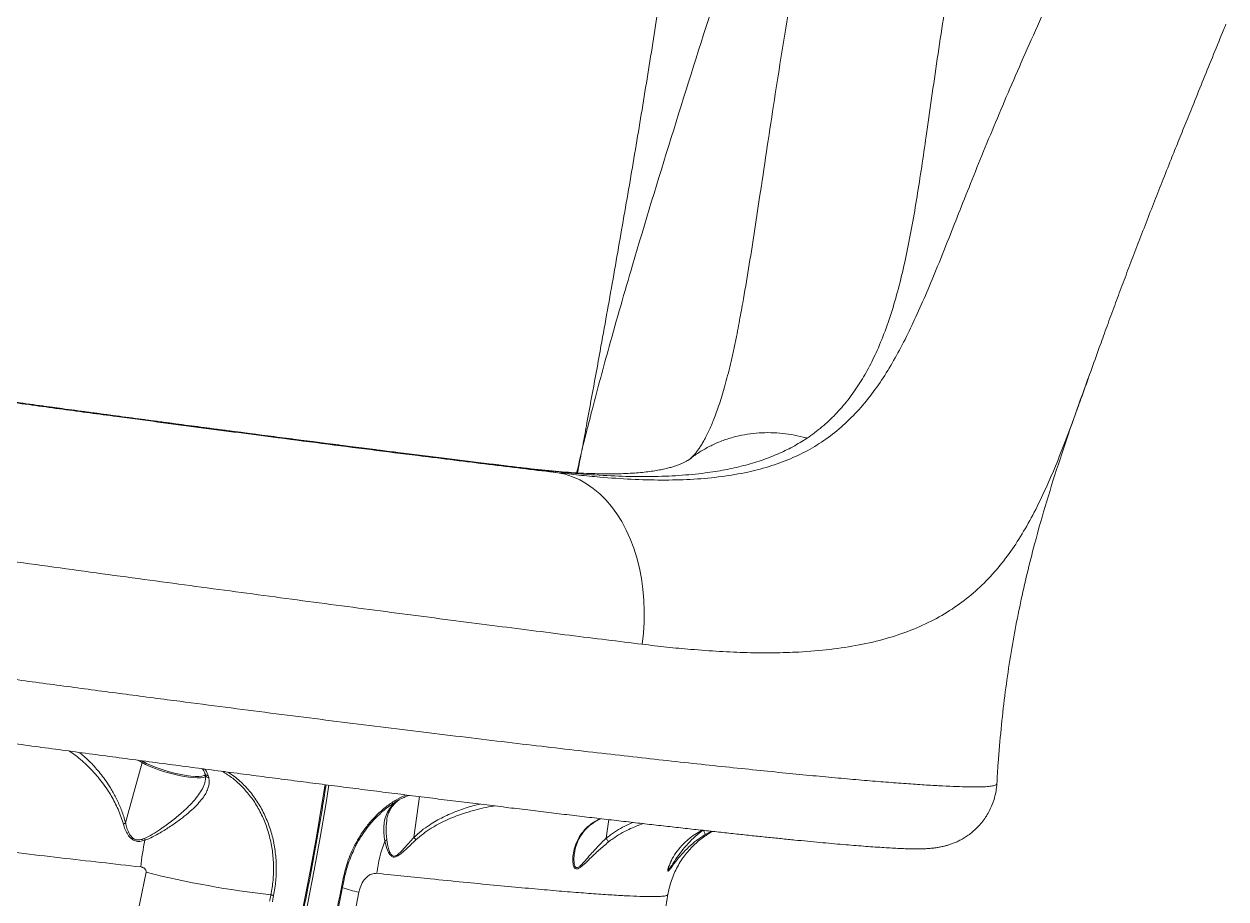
# Model space of a CAD drawing. Header units: millimetres. Extents: x -11024 to 8278, y -7837 to 5770.
# Drawn here: x 4378 to 4915, y 2555 to 2946 of the extents above; entities that cross this region are included whole.
import ezdxf

# ---------------------------------------------------------------- set-up
doc = ezdxf.new("R2010")
doc.units = ezdxf.units.MM
doc.layers.add('DIKOM_ОБЪЕКТ', color=7, linetype='Continuous')

msp = doc.modelspace()

# ---------------------------------------------------------------- linework, layer by layer
at = {"layer": 'DIKOM_ОБЪЕКТ', "color": 7, "linetype": 'Continuous', "lineweight": 15}
for p, q in [((4697.267, 2811.3), (4697.488, 2812.485)), ((4600.988, 2747.729), (4602.308, 2747.542)), ((4602.308, 2747.542), (4616.507, 2745.567)), ((4430.806, 2616.164), (4423.445, 2589.181)), ((4430.806, 2616.164), (4429.08, 2617.19)), ((4430.692, 2616.976), (4431.331, 2616.596)), ((4460.412, 2610.252), (4460.628, 2609.466)), ((4812.536, 2606.663), (4812.533, 2606.674)), ((4552.214, 2582.743), (4554.749, 2600.951)), ((4540.206, 2590.369), (4540.18, 2590.16)), ((4638.124, 2582.358), (4639.283, 2590.682)), ((4685.188, 2585.47), (4682.327, 2583.998)), ((4526.222, 2578.979), (4526.217, 2578.97))]:
    msp.add_line(p, q, dxfattribs=at)
at = {"layer": 'DIKOM_ОБЪЕКТ', "color": 7, "linetype": 'Continuous', "lineweight": 15, "flags": 128}
for points in [[(4654.262, 2668.972), (4654.808, 2673.92), (4655.111, 2678.879), (4655.171, 2683.826), (4654.986, 2688.734), (4654.557, 2693.578), (4653.888, 2698.336), (4652.98, 2702.981), (4651.84, 2707.491), (4650.471, 2711.844), (4648.883, 2716.016), (4647.082, 2719.987), (4645.077, 2723.737), (4642.879, 2727.247), (4640.499, 2730.499), (4637.948, 2733.477), (4635.241, 2736.165), (4632.39, 2738.55), (4629.41, 2740.621), (4626.315, 2742.365), (4623.123, 2743.776), (4619.848, 2744.845), (4616.507, 2745.567)], [(4459.183, 2609.88), (4459.013, 2609.799), (4458.11, 2609.532), (4456.898, 2609.381), (4455.404, 2609.35), (4453.66, 2609.439), (4451.704, 2609.646), (4449.578, 2609.966), (4447.329, 2610.393), (4445.005, 2610.918), (4442.656, 2611.528), (4440.334, 2612.211), (4438.09, 2612.953), (4435.97, 2613.736), (4434.023, 2614.544), (4432.289, 2615.359), (4430.806, 2616.164)], [(4431.331, 2616.596), (4432.856, 2615.772), (4434.65, 2614.938), (4436.67, 2614.113), (4438.868, 2613.319), (4441.19, 2612.573), (4443.58, 2611.895), (4445.98, 2611.301), (4448.333, 2610.804), (4450.581, 2610.418), (4452.671, 2610.15), (4454.551, 2610.009), (4456.177, 2609.996), (4457.509, 2610.113), (4458.514, 2610.357), (4459.042, 2610.62)], [(4436.595, 2337.14), (4441.823, 2349.493), (4446.923, 2362.045), (4451.893, 2374.788), (4456.727, 2387.715), (4461.424, 2400.817), (4465.98, 2414.085), (4470.393, 2427.51), (4474.659, 2441.084), (4478.775, 2454.797), (4482.74, 2468.641), (4486.55, 2482.607), (4490.203, 2496.686), (4493.697, 2510.867), (4497.028, 2525.143), (4500.196, 2539.504), (4503.197, 2553.939), (4506.03, 2568.44), (4508.694, 2582.998), (4511.186, 2597.602), (4512.583, 2606.291)], [(4514.267, 2606.075), (4512.856, 2597.303), (4510.356, 2582.654), (4507.685, 2568.053), (4504.843, 2553.508), (4501.832, 2539.028), (4498.655, 2524.625), (4495.314, 2510.306), (4491.81, 2496.081), (4488.146, 2481.961), (4484.324, 2467.952), (4480.348, 2454.066), (4476.219, 2440.312), (4471.94, 2426.697), (4467.514, 2413.231), (4462.944, 2399.924), (4458.233, 2386.782), (4453.384, 2373.816), (4448.4, 2361.034), (4443.284, 2348.444), (4438.04, 2336.055)], [(4525.902, 2579.374), (4526.024, 2579.278), (4526.12, 2579.189), (4526.187, 2579.109), (4526.222, 2579.04), (4526.225, 2578.986), (4526.222, 2578.979)], [(4393.362, 2423.048), (4397.645, 2435.539), (4401.793, 2448.177), (4405.805, 2460.954), (4409.676, 2473.861), (4413.406, 2486.891), (4416.992, 2500.033), (4420.431, 2513.281), (4423.721, 2526.626), (4426.859, 2540.058), (4429.845, 2553.57), (4432.676, 2567.152)], [(4516.752, 2544.801), (4517.232, 2547.139), (4517.707, 2549.478), (4518.178, 2551.819), (4518.644, 2554.162), (4519.107, 2556.507), (4519.565, 2558.853), (4520.019, 2561.201), (4520.468, 2563.55)], [(4527.678, 2558.227), (4524.775, 2543.414), (4521.715, 2528.664), (4518.499, 2513.983), (4515.129, 2499.38), (4511.608, 2484.862), (4507.936, 2470.438), (4504.117, 2456.116), (4500.152, 2441.904), (4496.043, 2427.809), (4491.793, 2413.839), (4487.404, 2400.002), (4482.878, 2386.304), (4478.218, 2372.755), (4473.426, 2359.362)], [(4487.806, 2554.234), (4487.879, 2554.588), (4487.951, 2554.943), (4488.023, 2555.298), (4488.096, 2555.652), (4488.168, 2556.007), (4488.24, 2556.362), (4488.312, 2556.717), (4488.383, 2557.072)], [(4489.598, 2556.845), (4489.526, 2556.49), (4489.454, 2556.135), (4489.382, 2555.78), (4489.31, 2555.425), (4489.237, 2555.07), (4489.165, 2554.715), (4489.093, 2554.36), (4489.02, 2554.005)]]:
    msp.add_lwpolyline(points, dxfattribs=at)
at = {"layer": 'DIKOM_ОБЪЕКТ', "color": 7, "linetype": 'Continuous', "lineweight": 15}
for centre, radius, start, end in [((4431.342, 2616.048), 0.548, 91.16133, 167.79636), ((4460.383, 2611.876), 1.625, 199.27109, 271.02105), ((4556.388, 2555.66), 126.936, 168.27423, 173.71736), ((4425.289, 2579.695), 7.036, 14.50622, 21.1441), ((4593.758, 2560.012), 58.422, 158.85418, 173.40691), ((4538.256, 2583.137), 2.287, 296.33571, 325.2739), ((4538.455, 2992.781), 438.577, 256.04329, 263.44431), ((4520.374, 2562.583), 0.971, 58.34092, 84.41464), ((4564.95, 2707.558), 153.913, 253.07163, 255.98589)]:
    msp.add_arc(centre, radius, start, end, dxfattribs=at)
for points, knots in [([(4627.31, 2755.593), (4627.324, 2755.669), (4627.436, 2756.27), (4628.104, 2759.907), (4629.855, 2769.409), (4632.584, 2784.289), (4636.7, 2806.852), (4641.592, 2834.125), (4647.162, 2866.028), (4652.543, 2897.77), (4657.725, 2929.385), (4663.815, 2967.98), (4670.65, 3013.586), (4678.278, 3066.247), (4685.957, 3119.803), (4693.983, 3174.321), (4702.552, 3229.762), (4711.64, 3285.282), (4721.395, 3340.837), (4731.841, 3396.394), (4739.573, 3433.389), (4743.439, 3451.884)], [0, 0, 0, 0, 0.0003181, 0.0025259, 0.0152769, 0.0402844, 0.0652925, 0.1108433, 0.1564071, 0.2019879, 0.2475751, 0.2931458, 0.3693294, 0.4455144, 0.5216985, 0.6014071, 0.6811347, 0.7608662, 0.8405905, 0.920302, 1, 1, 1, 1]), ([(4782.42, 3264.658), (4777.652, 3248.747), (4768.116, 3216.924), (4753.668, 3169.06), (4738.198, 3118.31), (4721.369, 3064.742), (4703.228, 3008.35), (4685.03, 2951.86), (4667.104, 2895.197), (4651.846, 2845.228), (4640.192, 2804.855), (4633.734, 2780.877), (4630.063, 2766.607), (4628.527, 2760.507), (4627.628, 2756.881), (4627.332, 2755.68), (4627.31, 2755.593)], [0, 0, 0, 0, 0.0945731, 0.1891497, 0.2837214, 0.3949547, 0.5062067, 0.6174695, 0.7287265, 0.8399647, 0.9105451, 0.9642743, 0.9790776, 0.993072, 0.9995, 1, 1, 1, 1]), ([(4798.577, 3003.558), (4797.364, 2997.282), (4794.938, 2984.725), (4791.713, 2966.294), (4788.739, 2948.086), (4786.028, 2930.189), (4783.496, 2912.666), (4781.213, 2896.643), (4779.089, 2882.065), (4777.043, 2868.854), (4774.877, 2856.14), (4772.498, 2843.827), (4769.82, 2831.975), (4766.756, 2820.637), (4763.27, 2809.982), (4759.464, 2800.482), (4755.348, 2792.069), (4750.973, 2784.648), (4746.087, 2777.781), (4740.63, 2771.525), (4734.628, 2765.835), (4730.162, 2762.606), (4727.93, 2760.993)], [0, 0, 0, 0, 0.056585, 0.1132059, 0.1697922, 0.2276538, 0.2855514, 0.3434135, 0.3916741, 0.4399778, 0.4882776, 0.5365323, 0.5863985, 0.6363285, 0.6862481, 0.7361009, 0.7795482, 0.8230224, 0.8664671, 0.9109675, 0.9555002, 1, 1, 1, 1]), ([(4697.488, 2812.485), (4698.049, 2815.434), (4699.541, 2823.285), (4701.767, 2836.615), (4704.261, 2852.349), (4706.881, 2869.703), (4709.725, 2888.708), (4712.868, 2909.432), (4716.167, 2930.606), (4719.676, 2952.176), (4723.405, 2974.055), (4726.15, 2988.88), (4727.522, 2996.287)], [0, 0, 0, 0, 0.0550491, 0.1465194, 0.2380019, 0.3294227, 0.4410394, 0.5528297, 0.6647095, 0.7765899, 0.8883818, 1, 1, 1, 1]), ([(4616.507, 2745.567), (4619.685, 2745.195), (4626.045, 2744.45), (4637.062, 2743.41), (4649.453, 2742.561), (4662.937, 2742.19), (4675.924, 2742.473), (4688.33, 2743.514), (4700.103, 2745.4), (4710.837, 2748.117), (4720.553, 2751.659), (4729.331, 2755.967), (4737.501, 2761.195), (4745.051, 2767.401), (4752.029, 2774.589), (4758.295, 2782.502), (4763.963, 2791.063), (4769.171, 2800.166), (4774.124, 2809.955), (4778.962, 2820.495), (4783.777, 2831.778), (4788.657, 2843.775), (4793.633, 2856.326), (4798.865, 2869.593), (4804.468, 2883.557), (4810.485, 2898.197), (4816.828, 2913.246), (4823.609, 2928.824), (4830.763, 2944.939), (4838.199, 2961.61), (4845.831, 2978.579), (4851.077, 2990.121), (4853.699, 2995.889)], [0, 0, 0, 0, 0.0220503, 0.0441232, 0.0786416, 0.1131837, 0.1476975, 0.1832717, 0.2188788, 0.2544486, 0.2876093, 0.3208005, 0.3539618, 0.3881967, 0.4224626, 0.4567032, 0.4888065, 0.5209444, 0.5530875, 0.5851984, 0.618276, 0.6513838, 0.6844912, 0.7175685, 0.7522554, 0.7869792, 0.8217029, 0.8563895, 0.8922729, 0.9281939, 0.9641152, 1, 1, 1, 1]), ([(4850.584, 2779.494), (4850.625, 2779.608), (4851.953, 2783.289), (4854.542, 2790.587), (4858.139, 2800.646), (4861.546, 2810.082), (4864.809, 2818.969), (4868.2, 2828.075), (4871.641, 2837.197), (4875.19, 2846.491), (4878.85, 2855.959), (4882.618, 2865.605), (4886.498, 2875.431), (4890.198, 2884.711), (4893.724, 2893.478), (4897.098, 2901.818), (4900.862, 2911.119), (4904.998, 2921.315), (4909.489, 2932.356), (4912.828, 2940.549), (4914.687, 2945.085), (4915.006, 2945.865)], [0, 0, 0, 0, 0.0023687, 0.07670404, 0.1479586, 0.20379658, 0.26345346, 0.3201905, 0.37699182, 0.43390918, 0.49099722, 0.54830914, 0.60590249, 0.66383177, 0.70939692, 0.75664072, 0.80536149, 0.86580585, 0.92649312, 0.98735498, 1, 1, 1, 1]), ([(4009.163, 2830.058), (4014.667, 2829.184), (4025.677, 2827.436), (4043.103, 2824.71), (4061.813, 2821.814), (4081.923, 2818.734), (4103.429, 2815.477), (4123.89, 2812.409), (4143.097, 2809.554), (4160.893, 2806.928), (4178.964, 2804.281), (4199.085, 2801.354), (4221.312, 2798.146), (4245.654, 2794.663), (4268.332, 2791.446), (4289.239, 2788.504), (4308.318, 2785.836), (4327.404, 2783.186), (4348.326, 2780.299), (4371.036, 2777.191), (4395.427, 2773.882), (4417.728, 2770.885), (4437.941, 2768.192), (4456.116, 2765.788), (4474.029, 2763.438), (4493.377, 2760.92), (4514.01, 2758.262), (4535.725, 2755.496), (4555.155, 2753.054), (4572.418, 2750.91), (4587.651, 2749.04), (4602.422, 2747.247), (4611.813, 2746.127), (4616.507, 2745.567)], [0, 0, 0, 0, 0.0332373, 0.0664955, 0.0997333, 0.1366839, 0.1736633, 0.2106139, 0.2391279, 0.2676675, 0.2962073, 0.324721, 0.3617085, 0.3987245, 0.4357117, 0.4642557, 0.4928259, 0.5213962, 0.5499403, 0.5868975, 0.623883, 0.6608405, 0.6893584, 0.7179028, 0.7464469, 0.7749649, 0.8119226, 0.8489093, 0.8858673, 0.9143873, 0.9429337, 0.9714798, 1, 1, 1, 1]), ([(4602.308, 2747.542), (4596.075, 2748.295), (4583.606, 2749.8), (4563.832, 2752.237), (4544.909, 2754.601), (4526.994, 2756.865), (4510.292, 2758.997), (4493.228, 2761.195), (4474.123, 2763.676), (4452.886, 2766.462), (4429.47, 2769.564), (4407.502, 2772.504), (4387.128, 2775.252), (4368.439, 2777.792), (4349.647, 2780.363), (4328.929, 2783.217), (4306.298, 2786.359), (4281.819, 2789.787), (4259.286, 2792.97), (4238.737, 2795.895), (4220.16, 2798.557), (4201.749, 2801.213), (4181.752, 2804.118), (4160.283, 2807.262), (4137.512, 2810.628), (4116.965, 2813.694), (4098.569, 2816.464), (4082.208, 2818.947), (4066.263, 2821.388), (4051.049, 2823.737), (4036.522, 2826), (4027.396, 2827.438), (4022.833, 2828.156)], [0, 0, 0, 0, 0.0387229, 0.0774756, 0.1161987, 0.1460807, 0.1759901, 0.2058992, 0.2357812, 0.2745049, 0.3132584, 0.351982, 0.3818636, 0.4117728, 0.441682, 0.4715642, 0.5103034, 0.5490723, 0.5878118, 0.6177065, 0.6476286, 0.6775509, 0.7074455, 0.7461808, 0.7849461, 0.8236815, 0.8535734, 0.8834929, 0.913412, 0.9433038, 0.9716521, 1, 1, 1, 1]), ([(4600.987, 2747.73), (4598.501, 2748.029), (4593.078, 2748.682), (4584.468, 2749.728), (4575.213, 2750.861), (4565.757, 2752.027), (4556.129, 2753.223), (4546.345, 2754.446), (4536.42, 2755.695), (4526.357, 2756.969), (4516.138, 2758.271), (4505.747, 2759.603), (4495.175, 2760.965), (4484.435, 2762.356), (4473.554, 2763.773), (4462.557, 2765.212), (4451.472, 2766.67), (4440.329, 2768.143), (4429.146, 2769.629), (4417.898, 2771.13), (4406.556, 2772.65), (4395.102, 2774.193), (4383.561, 2775.754), (4371.958, 2777.33), (4360.308, 2778.92), (4348.622, 2780.522), (4336.914, 2782.133), (4325.197, 2783.753), (4313.489, 2785.378), (4301.772, 2787.01), (4290.063, 2788.649), (4278.368, 2790.293), (4266.724, 2791.935), (4255.126, 2793.579), (4243.571, 2795.223), (4232.057, 2796.869), (4220.58, 2798.515), (4209.138, 2800.164), (4197.738, 2801.813), (4186.434, 2803.456), (4175.245, 2805.089), (4164.18, 2806.711), (4153.215, 2808.326), (4142.36, 2809.932), (4131.623, 2811.527), (4121.015, 2813.111), (4110.547, 2814.681), (4100.227, 2816.237), (4090.076, 2817.774), (4080.112, 2819.291), (4070.315, 2820.791), (4060.662, 2822.277), (4051.143, 2823.75), (4041.791, 2825.206), (4032.758, 2826.62), (4026.953, 2827.535), (4024.124, 2827.981)], [0, 0, 0, 0, 0.0157122, 0.0342758, 0.0528765, 0.071492, 0.0900935, 0.1086566, 0.1271588, 0.1456071, 0.1640451, 0.1825526, 0.2011555, 0.2198244, 0.2385279, 0.2572334, 0.2759012, 0.2945011, 0.3130029, 0.3314049, 0.3499095, 0.3685089, 0.3871315, 0.40577, 0.4244174, 0.4430658, 0.4617071, 0.4803343, 0.4989415, 0.5174919, 0.536156, 0.5547578, 0.5733161, 0.5918514, 0.6103838, 0.6289297, 0.6475054, 0.6661317, 0.6848275, 0.7035485, 0.7221083, 0.7406809, 0.7592625, 0.7778511, 0.7964421, 0.8150317, 0.8336159, 0.8521909, 0.8707539, 0.889233, 0.9076697, 0.9262254, 0.9448633, 0.9635475, 0.9822394, 1, 1, 1, 1]), ([(4697.303, 2811.294), (4696.989, 2809.657), (4696.287, 2805.995), (4695.165, 2800.642), (4693.952, 2795.227), (4692.728, 2790.188), (4691.497, 2785.506), (4690.259, 2781.173), (4689.017, 2777.178), (4687.773, 2773.509), (4686.575, 2770.272), (4685.414, 2767.384), (4684.285, 2764.803), (4683.144, 2762.414), (4682.019, 2760.267), (4680.937, 2758.389), (4679.902, 2756.761), (4678.909, 2755.351), (4678.122, 2754.345), (4677.421, 2753.527), (4677.048, 2753.125), (4676.428, 2752.492), (4675.859, 2751.977), (4675.533, 2751.681)], [0, 0, 0, 0, 0.0445327, 0.0996361, 0.1535818, 0.2064622, 0.2583876, 0.3094823, 0.3598885, 0.4097697, 0.4593155, 0.5034645, 0.5492634, 0.5976718, 0.6461955, 0.6951825, 0.7450964, 0.7965587, 0.8504646, 0.8835274, 0.9192801, 0.9536742, 1, 1, 1, 1]), ([(4812.674, 2606.666), (4812.852, 2609.761), (4813.323, 2617.942), (4814.481, 2631.037), (4816.125, 2645.767), (4818.13, 2660.009), (4820.476, 2673.853), (4823.155, 2687.375), (4826.154, 2700.632), (4830.006, 2715.856), (4834.873, 2732.911), (4840.786, 2751.577), (4846.932, 2769.551), (4851.231, 2781.649), (4853.493, 2787.715), (4853.633, 2788.09)], [0, 0, 0, 0, 0.049244, 0.1301261, 0.207946, 0.2834686, 0.3573522, 0.4301355, 0.5022508, 0.5740166, 0.6817804, 0.7885696, 0.8928707, 0.993371, 1, 1, 1, 1]), ([(4850.56, 2779.503), (4849.581, 2776.766), (4846.981, 2769.503), (4842.919, 2758.655), (4838.17, 2746.733), (4833.267, 2735.615), (4828.088, 2725.27), (4822.59, 2715.815), (4816.54, 2707.036), (4809.79, 2698.975), (4802.235, 2691.682), (4793.876, 2685.262), (4784.623, 2679.733), (4774.426, 2675.092), (4763.314, 2671.354), (4751.252, 2668.511), (4738.254, 2666.527), (4725.417, 2665.46), (4712.978, 2665.08), (4701.148, 2665.184), (4688.825, 2665.708), (4676.834, 2666.58), (4665.314, 2667.672), (4657.948, 2668.539), (4654.262, 2668.972)], [0, 0, 0, 0, 0.0278018, 0.073798, 0.1197367, 0.1673569, 0.2150266, 0.2627014, 0.3103274, 0.3610192, 0.411739, 0.4624273, 0.5142842, 0.5661764, 0.6180313, 0.6701461, 0.7222994, 0.7744145, 0.8145557, 0.8547314, 0.8949072, 0.9350511, 0.9675086, 1, 1, 1, 1]), ([(4654.262, 2668.972), (4648.995, 2669.619), (4638.457, 2670.914), (4621.905, 2672.98), (4604.847, 2675.132), (4587.09, 2677.396), (4568.654, 2679.769), (4549.55, 2682.251), (4529.995, 2684.811), (4510.22, 2687.42), (4490.264, 2690.071), (4470.172, 2692.755), (4449.79, 2695.494), (4428.961, 2698.308), (4407.704, 2701.195), (4386.047, 2704.151), (4364.237, 2707.142), (4342.518, 2710.133), (4320.928, 2713.12), (4299.499, 2716.097), (4278.074, 2719.087), (4256.489, 2722.112), (4234.778, 2725.167), (4212.978, 2728.249), (4191.34, 2731.321), (4170.12, 2734.349), (4149.345, 2737.328), (4129.035, 2740.256), (4109.022, 2743.156), (4089.158, 2746.051), (4069.485, 2748.937), (4050.045, 2751.807), (4031.066, 2754.63), (4011.564, 2757.554), (3991.697, 2760.561), (3971.549, 2763.641), (3958.819, 2765.617), (3952.456, 2766.605)], [0, 0, 0, 0, 0.02771591, 0.05545571, 0.08319545, 0.11091124, 0.13943212, 0.16797931, 0.19652641, 0.22504748, 0.25275913, 0.28049492, 0.30823073, 0.33594234, 0.36445732, 0.39299808, 0.42153913, 0.45005366, 0.47779086, 0.50555225, 0.53331354, 0.56105099, 0.58959546, 0.61816623, 0.646737, 0.67528155, 0.70299008, 0.73072257, 0.75845466, 0.78616337, 0.81467506, 0.84321323, 0.87175126, 0.90026301, 0.93350185, 0.96676118, 1, 1, 1, 1]), ([(4727.93, 2760.993), (4725.829, 2759.682), (4721.628, 2757.059), (4714.752, 2753.785), (4707.413, 2750.96), (4699.561, 2748.632), (4691.22, 2746.777), (4681.658, 2745.263), (4670.747, 2744.221), (4658.379, 2743.759), (4645.326, 2743.898), (4631.594, 2744.607), (4617.256, 2745.801), (4607.29, 2746.962), (4602.308, 2747.542)], [0, 0, 0, 0, 0.0715977, 0.1432379, 0.2148377, 0.2879478, 0.3610999, 0.4342138, 0.5272973, 0.6204566, 0.7135526, 0.80901, 0.9045308, 1, 1, 1, 1]), ([(4727.93, 2760.993), (4727.741, 2761.045), (4725.84, 2761.571), (4722.202, 2762.4), (4716.965, 2763.171), (4711.692, 2763.505), (4706.405, 2763.39), (4701.187, 2762.816), (4696.023, 2761.776), (4690.976, 2760.257), (4686.122, 2758.288), (4681.573, 2755.868), (4678.329, 2753.863), (4676.697, 2752.537), (4676.38, 2752.28)], [0, 0, 0, 0, 0.0103015, 0.1038185, 0.1973271, 0.2933643, 0.3893969, 0.4863299, 0.5832709, 0.6830281, 0.7827794, 0.8797188, 0.9766551, 1, 1, 1, 1]), ([(4624.998, 2745.521), (4625.025, 2745.643), (4625.75, 2748.904), (4626.532, 2752.258), (4627.286, 2755.489), (4627.31, 2755.593)], [0, 0, 0, 0, 0.0364433, 0.9691227, 1, 1, 1, 1]), ([(4627.31, 2755.593), (4627.293, 2755.506), (4626.633, 2752.15), (4625.982, 2748.782), (4625.349, 2745.5)], [0, 0, 0, 0, 0.0257366, 1, 1, 1, 1]), ([(3779.118, 2750.589), (3779.09, 2750.489), (3778.789, 2749.384), (3778.518, 2747.214), (3778.327, 2744.147), (3778.474, 2741.134), (3778.9, 2738.218), (3779.587, 2735.426), (3780.505, 2732.788), (3781.619, 2730.331), (3782.888, 2728.077), (3784.265, 2726.044), (3785.704, 2724.24), (3787.163, 2722.66), (3788.609, 2721.291), (3790.02, 2720.109), (3791.385, 2719.089), (3792.705, 2718.203), (3793.989, 2717.426), (3795.25, 2716.734), (3796.511, 2716.107), (3797.799, 2715.522), (3799.163, 2714.959), (3800.687, 2714.388), (3802.542, 2713.756), (3804.984, 2713.007), (3807.871, 2712.213), (3811.092, 2711.398), (3814.41, 2710.608), (3817.97, 2709.801), (3821.824, 2708.964), (3825.876, 2708.114), (3830.154, 2707.243), (3834.689, 2706.343), (3839.484, 2705.413), (3844.542, 2704.452), (3849.869, 2703.458), (3855.471, 2702.43), (3861.331, 2701.37), (3867.456, 2700.278), (3873.839, 2699.154), (3880.497, 2697.995), (3887.422, 2696.803), (3894.592, 2695.582), (3901.985, 2694.334), (3909.595, 2693.062), (3917.444, 2691.76), (3925.541, 2690.428), (3933.889, 2689.066), (3942.461, 2687.677), (3951.258, 2686.262), (3960.282, 2684.82), (3969.522, 2683.353), (3978.956, 2681.865), (3988.582, 2680.355), (3998.403, 2678.823), (4008.429, 2677.268), (4018.634, 2675.694), (4028.989, 2674.104), (4039.478, 2672.503), (4050.13, 2670.885), (4060.947, 2669.249), (4071.933, 2667.596), (4083.051, 2665.93), (4094.305, 2664.252), (4105.698, 2662.561), (4117.223, 2660.857), (4128.847, 2659.146), (4140.56, 2657.43), (4152.353, 2655.708), (4164.249, 2653.979), (4176.227, 2652.245), (4188.27, 2650.509), (4200.362, 2648.773), (4212.479, 2647.039), (4224.632, 2645.308), (4236.833, 2643.577), (4249.105, 2641.843), (4261.44, 2640.107), (4273.823, 2638.37), (4286.235, 2636.637), (4298.661, 2634.908), (4311.083, 2633.187), (4323.482, 2631.475), (4335.843, 2629.776), (4348.147, 2628.091), (4360.379, 2626.424), (4372.527, 2624.774), (4384.601, 2623.142), (4396.633, 2621.522), (4408.644, 2619.912), (4420.629, 2618.312), (4432.549, 2616.728), (4444.37, 2615.164), (4456.058, 2613.626), (4467.599, 2612.113), (4479.028, 2610.623), (4490.351, 2609.154), (4501.566, 2607.706), (4512.643, 2606.283), (4523.585, 2604.886), (4534.395, 2603.513), (4545.057, 2602.166), (4555.547, 2600.85), (4565.871, 2599.562), (4576.038, 2598.302), (4586.052, 2597.069), (4595.874, 2595.869), (4605.472, 2594.704), (4614.827, 2593.578), (4623.977, 2592.486), (4632.931, 2591.426), (4641.69, 2590.398), (4650.221, 2589.408), (4658.527, 2588.453), (4666.609, 2587.534), (4674.472, 2586.651), (4682.077, 2585.808), (4689.43, 2585.004), (4696.532, 2584.239), (4703.401, 2583.512), (4710.017, 2582.824), (4716.359, 2582.177), (4722.401, 2581.575), (4728.179, 2581.015), (4733.701, 2580.493), (4738.975, 2580.012), (4743.973, 2579.573), (4748.703, 2579.177), (4753.17, 2578.822), (4757.38, 2578.51), (4761.332, 2578.242), (4765.035, 2578.017), (4768.519, 2577.837), (4771.834, 2577.703), (4775.065, 2577.621), (4778.032, 2577.611), (4780.606, 2577.681), (4782.673, 2577.81), (4784.375, 2577.977), (4785.884, 2578.179), (4787.361, 2578.434), (4788.84, 2578.752), (4790.35, 2579.148), (4791.917, 2579.639), (4793.555, 2580.248), (4795.277, 2581.002), (4797.084, 2581.931), (4798.961, 2583.064), (4800.881, 2584.425), (4802.801, 2586.03), (4804.672, 2587.882), (4806.438, 2589.972), (4808.049, 2592.276), (4809.463, 2594.765), (4810.685, 2597.498), (4811.665, 2600.437), (4812.32, 2603.532), (4812.6, 2605.618), (4812.629, 2606.656), (4812.629, 2606.662)], [0, 0, 0, 0, 0.0002068, 0.0022859, 0.0043257, 0.0063291, 0.0082993, 0.0102375, 0.0121447, 0.0140201, 0.0158619, 0.017669, 0.0194433, 0.0211942, 0.0229404, 0.0247067, 0.0265242, 0.028437, 0.0304974, 0.0327684, 0.0353292, 0.0382848, 0.0417846, 0.0460631, 0.0515452, 0.0592115, 0.0696141, 0.0785634, 0.0869794, 0.0958944, 0.1044128, 0.1126703, 0.1208346, 0.1289275, 0.1369532, 0.1449343, 0.1528885, 0.1608305, 0.1687737, 0.1766469, 0.1845237, 0.1924242, 0.2003317, 0.2082243, 0.2160821, 0.2238874, 0.2316742, 0.2395261, 0.2473649, 0.2551984, 0.2630343, 0.2708779, 0.278737, 0.2865839, 0.2943911, 0.3022287, 0.3100819, 0.3179348, 0.3257678, 0.3335656, 0.3413396, 0.3491774, 0.3570018, 0.3648202, 0.3726408, 0.3804684, 0.3883106, 0.3961611, 0.4039601, 0.4117712, 0.419592, 0.4274154, 0.4352316, 0.4430332, 0.4508235, 0.4585758, 0.4663477, 0.4741479, 0.4819714, 0.4898124, 0.4976657, 0.5055256, 0.513386, 0.5212398, 0.5290815, 0.5369057, 0.5447071, 0.5524807, 0.5602277, 0.5679863, 0.5757951, 0.583633, 0.5914842, 0.5993296, 0.6071499, 0.6149291, 0.6226956, 0.630512, 0.6383192, 0.6461247, 0.6539349, 0.6617562, 0.6695969, 0.6774226, 0.6852282, 0.6930751, 0.7009431, 0.7088106, 0.7166519, 0.7244473, 0.7322155, 0.7400568, 0.7478882, 0.7557171, 0.7635503, 0.7713941, 0.7792567, 0.7871445, 0.7949591, 0.8028199, 0.8107087, 0.8186079, 0.826497, 0.8343564, 0.8421526, 0.8500778, 0.8580074, 0.8659509, 0.8739222, 0.8819368, 0.890014, 0.8981755, 0.9063665, 0.9147324, 0.9233441, 0.9323627, 0.9422164, 0.9503449, 0.956124, 0.9601713, 0.9635622, 0.9664334, 0.9689245, 0.971141, 0.9731648, 0.9750614, 0.9768846, 0.9786786, 0.9804714, 0.982283, 0.9841263, 0.9860026, 0.9879052, 0.9898256, 0.9917568, 0.9936937, 0.9958292, 0.9979292, 0.9999884, 1, 1, 1, 1]), ([(3779.205, 2750.566), (3779.162, 2750.502), (3779.003, 2750.26), (3779.645, 2749.698), (3781.176, 2748.882), (3783.728, 2747.92), (3787.2, 2746.833), (3791.568, 2745.63), (3796.793, 2744.317), (3802.835, 2742.898), (3809.726, 2741.367), (3817.531, 2739.708), (3826.275, 2737.923), (3835.966, 2736.011), (3846.498, 2733.993), (3857.744, 2731.894), (3869.665, 2729.721), (3882.212, 2727.478), (3895.473, 2725.152), (3909.556, 2722.722), (3924.47, 2720.189), (3940.21, 2717.554), (3956.598, 2714.848), (3973.435, 2712.103), (3990.676, 2709.325), (4008.275, 2706.52), (4026.368, 2703.667), (4045.099, 2700.743), (4064.46, 2697.751), (4084.432, 2694.695), (4104.79, 2691.61), (4125.296, 2688.531), (4145.911, 2685.464), (4166.594, 2682.413), (4187.5, 2679.357), (4208.791, 2676.27), (4230.444, 2673.16), (4252.429, 2670.03), (4274.493, 2666.917), (4297.503, 2663.701), (4321.426, 2660.391), (4346.203, 2656.998), (4371.042, 2653.633), (4395.88, 2650.305), (4420.654, 2647.023), (4443.883, 2643.98), (4465.566, 2641.171), (4485.734, 2638.585), (4505.574, 2636.068), (4525.235, 2633.601), (4544.672, 2631.192), (4563.844, 2628.846), (4582.528, 2626.59), (4600.5, 2624.451), (4617.749, 2622.43), (4634.273, 2620.524), (4650.217, 2618.717), (4665.693, 2616.996), (4680.656, 2615.37), (4695.062, 2613.841), (4708.743, 2612.431), (4721.552, 2611.153), (4733.489, 2610.006), (4744.563, 2608.988), (4754.862, 2608.09), (4764.456, 2607.307), (4773.297, 2606.645), (4781.349, 2606.107), (4788.512, 2605.7), (4794.712, 2605.426), (4799.962, 2605.281), (4804.293, 2605.263), (4807.738, 2605.371), (4810.339, 2605.605), (4811.953, 2605.985), (4812.677, 2606.344), (4812.559, 2606.61), (4812.536, 2606.663)], [0, 0, 0, 0, 0.00477589, 0.01798216, 0.03156734, 0.04516508, 0.05876289, 0.07234815, 0.08557467, 0.09881268, 0.11205062, 0.12527712, 0.1388891, 0.15251371, 0.16613821, 0.17975023, 0.19297789, 0.20621704, 0.21945617, 0.23268381, 0.24629613, 0.25992095, 0.27354572, 0.28715808, 0.30036852, 0.31359047, 0.32681236, 0.34002289, 0.35361597, 0.36722159, 0.38082718, 0.39442034, 0.40763207, 0.42085517, 0.4340782, 0.44728991, 0.4608853, 0.474493, 0.48810076, 0.50169613, 0.51697892, 0.53227049, 0.54755329, 0.56316604, 0.57878823, 0.59440104, 0.60763007, 0.62087037, 0.63411077, 0.64733972, 0.66095319, 0.67457908, 0.68820494, 0.70181842, 0.71502463, 0.72824225, 0.74145999, 0.75466611, 0.76825473, 0.78185568, 0.79545672, 0.80904527, 0.82227321, 0.83551258, 0.84875205, 0.86197989, 0.87559397, 0.88922068, 0.9028473, 0.91646151, 0.9296849, 0.94291976, 0.95615454, 0.96937777, 0.9829873, 0.99660926, 1, 1, 1, 1]), ([(4676.368, 2752.295), (4676.062, 2752.067), (4675.569, 2751.698), (4674.953, 2751.276), (4674.648, 2751.076), (4674.049, 2750.706), (4673.214, 2750.244), (4671.973, 2749.652), (4670.491, 2749.046), (4668.909, 2748.491), (4667.063, 2747.941), (4665.01, 2747.418), (4662.609, 2746.904), (4659.892, 2746.425), (4656.859, 2745.996), (4653.511, 2745.631), (4649.849, 2745.343), (4645.88, 2745.142), (4641.774, 2745.043), (4637.491, 2745.041), (4632.964, 2745.132), (4628.013, 2745.328), (4622.664, 2745.641), (4616.972, 2746.07), (4610.93, 2746.627), (4605.585, 2747.184), (4602.181, 2747.597), (4600.975, 2747.744)], [0, 0, 0, 0, 0.03079966, 0.04960216, 0.0725449, 0.09494601, 0.14859577, 0.19659046, 0.24123311, 0.28865767, 0.32712718, 0.36789263, 0.40888597, 0.45023539, 0.49202417, 0.53430134, 0.57708617, 0.62036912, 0.6641192, 0.70339746, 0.74478666, 0.78849695, 0.83325883, 0.87907595, 0.92592275, 0.97375851, 1, 1, 1, 1]), ([(4430.214, 2569.551), (4424.293, 2570.222), (4412.444, 2571.563), (4394.241, 2573.654), (4375.784, 2575.797), (4356.311, 2578.084), (4335.82, 2580.522), (4314.332, 2583.115), (4292.706, 2585.765), (4271.043, 2588.462), (4249.448, 2591.197), (4228.216, 2593.936), (4207.385, 2596.679), (4186.977, 2599.423), (4166.831, 2602.192), (4147.04, 2604.974), (4127.699, 2607.759), (4108.497, 2610.597), (4089.521, 2613.482), (4070.846, 2616.405), (4052.912, 2619.297), (4036.028, 2622.105), (4020.215, 2624.819), (4005.451, 2627.436), (3991.542, 2629.981), (3978.55, 2632.442), (3966.531, 2634.801), (3955.598, 2637.035), (3945.76, 2639.135), (3936.989, 2641.101), (3929.228, 2642.942), (3922.536, 2644.644), (3916.839, 2646.211), (3913.973, 2647.127), (3912.542, 2647.584)], [0, 0, 0, 0, 0.0284578, 0.0569511, 0.0854441, 0.1139019, 0.1459255, 0.1780519, 0.2102299, 0.2424063, 0.2745293, 0.3065502, 0.3375578, 0.3686635, 0.3998176, 0.4309707, 0.4620735, 0.4930792, 0.5259479, 0.558875, 0.5918025, 0.6246715, 0.6561669, 0.6877609, 0.7194067, 0.7510542, 0.782652, 0.8141501, 0.8450489, 0.876038, 0.9070734, 0.9381096, 0.9691002, 1, 1, 1, 1]), ([(4422.461, 2588.649), (4422.114, 2589.798), (4421.064, 2593.268), (4418.73, 2598.492), (4415.119, 2604.623), (4410.674, 2610.477), (4405.408, 2615.833), (4401.216, 2619.369), (4398.758, 2620.971), (4398.242, 2621.307)], [0, 0, 0, 0, 0.0734129, 0.2218527, 0.3705273, 0.5629359, 0.7560238, 0.9487942, 1, 1, 1, 1]), ([(4402.704, 2620.709), (4403.628, 2619.975), (4406.156, 2617.965), (4410.021, 2613.97), (4413.643, 2609.508), (4416.57, 2605.175), (4418.893, 2601.162), (4421.07, 2596.524), (4422.556, 2592.462), (4423.244, 2589.922), (4423.445, 2589.181)], [0, 0, 0, 0, 0.1061422, 0.290363, 0.4739449, 0.5777666, 0.7015688, 0.8255636, 0.9490775, 1, 1, 1, 1]), ([(4460.628, 2609.466), (4460.733, 2608.835), (4460.943, 2607.572), (4460.621, 2605.551), (4459.866, 2603.475), (4458.606, 2601.234), (4456.836, 2598.875), (4454.419, 2596.269), (4451.451, 2593.569), (4447.76, 2590.646), (4443.566, 2587.674), (4439.372, 2585.065), (4435.568, 2582.884), (4433.256, 2581.933), (4432.101, 2581.457)], [0, 0, 0, 0, 0.064647, 0.1293356, 0.1963576, 0.2634146, 0.3430307, 0.4226925, 0.5180158, 0.6133844, 0.7266779, 0.839979, 0.920078, 1, 1, 1, 1]), ([(4457.856, 2613.391), (4458.046, 2613.09), (4458.461, 2612.435), (4458.774, 2611.702), (4458.845, 2611.35), (4458.847, 2611.34)], [0, 0, 0, 0, 0.4531628, 0.983074, 1, 1, 1, 1]), ([(4458.847, 2611.328), (4458.896, 2611.168), (4458.97, 2610.925), (4459.033, 2610.649), (4459.055, 2610.555)], [0, 0, 0, 0, 0.6577593, 1, 1, 1, 1]), ([(4458.889, 2613.256), (4459.198, 2612.803), (4459.837, 2611.869), (4460.216, 2610.802), (4460.412, 2610.252)], [0, 0, 0, 0, 0.4841517, 1, 1, 1, 1]), ([(4459.022, 2610.558), (4459.034, 2610.524), (4459.195, 2610.094), (4459.222, 2609.249), (4459.174, 2608.244), (4458.977, 2607.608), (4458.916, 2607.41)], [0, 0, 0, 0, 0.0359155, 0.4573504, 0.8312027, 1, 1, 1, 1]), ([(4459.086, 2610.574), (4459.096, 2610.506), (4459.134, 2610.262), (4459.426, 2609.912), (4459.908, 2609.599), (4460.348, 2609.487), (4460.589, 2609.469), (4460.628, 2609.466)], [0, 0, 0, 0, 0.1114066, 0.3966918, 0.6820194, 0.9488792, 1, 1, 1, 1]), ([(4488.383, 2557.072), (4488.75, 2559.241), (4489.48, 2563.565), (4489.658, 2570.171), (4489.152, 2576.725), (4487.898, 2583.128), (4485.922, 2589.28), (4483.246, 2595.056), (4479.903, 2600.373), (4475.924, 2605.119), (4471.557, 2609.164), (4468.299, 2611.241), (4466.755, 2612.225)], [0, 0, 0, 0, 0.1012813, 0.2019552, 0.3026608, 0.4039433, 0.5044404, 0.6056786, 0.7065177, 0.8071898, 0.9086085, 1, 1, 1, 1]), ([(4469.122, 2611.916), (4470.136, 2611.263), (4472.887, 2609.491), (4476.832, 2605.787), (4480.907, 2600.967), (4484.323, 2595.547), (4487.064, 2589.662), (4489.086, 2583.394), (4490.37, 2576.865), (4490.892, 2570.19), (4490.714, 2563.459), (4489.97, 2559.051), (4489.598, 2556.845)], [0, 0, 0, 0, 0.061075, 0.1655851, 0.2701173, 0.3743125, 0.4785904, 0.5830571, 0.6874241, 0.7913102, 0.8955667, 1, 1, 1, 1]), ([(4431.852, 2582.233), (4433.084, 2582.841), (4435.554, 2584.06), (4439.568, 2586.777), (4444.007, 2589.968), (4448.373, 2593.555), (4452.107, 2597.039), (4454.949, 2600.174), (4457.059, 2603.129), (4458.363, 2605.486), (4458.756, 2606.903), (4458.899, 2607.417)], [0, 0, 0, 0, 0.103847, 0.2079953, 0.3563676, 0.5046897, 0.6271732, 0.7495423, 0.8470406, 0.9444397, 1, 1, 1, 1]), ([(4436.922, 2336.583), (4437.767, 2338.551), (4440.218, 2344.259), (4444.194, 2353.838), (4448.814, 2365.366), (4453.323, 2377.055), (4457.718, 2388.894), (4461.999, 2400.877), (4466.162, 2412.998), (4470.206, 2425.25), (4474.128, 2437.627), (4477.925, 2450.121), (4481.597, 2462.726), (4485.141, 2475.436), (4488.555, 2488.243), (4491.837, 2501.14), (4494.985, 2514.121), (4497.998, 2527.177), (4500.875, 2540.303), (4503.612, 2553.491), (4506.211, 2566.734), (4508.665, 2580.025), (4510.959, 2593.191), (4512.359, 2601.94), (4513.046, 2606.233)], [0, 0, 0, 0, 0.0244928, 0.0710307, 0.1175692, 0.164107, 0.2106438, 0.2571808, 0.3037165, 0.3502514, 0.3967864, 0.44332, 0.4898544, 0.5363876, 0.5829205, 0.6294534, 0.6759856, 0.7225178, 0.7690499, 0.8155816, 0.8621132, 0.9086448, 0.955176, 1, 1, 1, 1]), ([(4525.902, 2579.374), (4526.962, 2581.269), (4528.917, 2584.762), (4532.382, 2589.292), (4535.955, 2593.139), (4539.816, 2596.505), (4543.913, 2599.27), (4546.929, 2600.999), (4548.587, 2601.622), (4548.791, 2601.699)], [0, 0, 0, 0, 0.1875889, 0.3457945, 0.5044973, 0.6627046, 0.820035, 0.9778565, 1, 1, 1, 1]), ([(4539.27, 2581.087), (4539.094, 2582.253), (4538.741, 2584.589), (4538.743, 2587.9), (4539.23, 2591.092), (4540.333, 2594.095), (4542.116, 2596.656), (4543.598, 2598.244), (4544.542, 2598.851), (4544.614, 2598.897)], [0, 0, 0, 0, 0.16506537, 0.33059805, 0.49541237, 0.67013103, 0.84467052, 0.98824256, 1, 1, 1, 1]), ([(4540.091, 2590.392), (4540.1, 2590.487), (4540.181, 2591.323), (4540.575, 2592.752), (4541.309, 2594.651), (4542.291, 2596.288), (4543.513, 2597.726), (4544.596, 2598.755), (4545.406, 2599.291), (4545.617, 2599.431)], [0, 0, 0, 0, 0.0251914, 0.2223461, 0.4171654, 0.6080613, 0.7688069, 0.939724, 1, 1, 1, 1]), ([(4550.196, 2601.523), (4549.408, 2601.233), (4547.197, 2600.419), (4544.691, 2599.122), (4543.053, 2597.971), (4542.741, 2597.751)], [0, 0, 0, 0, 0.3093385, 0.8683955, 1, 1, 1, 1]), ([(4526.296, 2578.931), (4526.406, 2579.158), (4527.086, 2580.551), (4528.547, 2582.963), (4530.674, 2586.131), (4533.005, 2589.084), (4535.491, 2591.813), (4538.114, 2594.275), (4540.586, 2596.297), (4542.22, 2597.368), (4542.903, 2597.815)], [0, 0, 0, 0, 0.0281477, 0.1731276, 0.3187557, 0.4645046, 0.6097752, 0.7541304, 0.8972418, 1, 1, 1, 1]), ([(4552.214, 2582.743), (4553.317, 2583.749), (4555.523, 2585.76), (4559.905, 2588.83), (4565.319, 2591.907), (4571.839, 2594.672), (4577.377, 2596.599), (4580.78, 2597.342), (4581.886, 2597.584)], [0, 0, 0, 0, 0.1325295, 0.2651313, 0.475844, 0.6873041, 0.898436, 1, 1, 1, 1]), ([(4588.229, 2596.805), (4588.106, 2596.788), (4584.953, 2596.358), (4580.195, 2595.199), (4574.013, 2593.356), (4569.212, 2591.563), (4564.506, 2589.434), (4560.234, 2587.042), (4556.407, 2584.473), (4554.245, 2582.581), (4553.159, 2581.63)], [0, 0, 0, 0, 0.0097265, 0.2480917, 0.3796728, 0.5112337, 0.6453563, 0.7794338, 0.8892194, 1, 1, 1, 1]), ([(4423.441, 2589.174), (4423.306, 2589.076), (4423.059, 2588.897), (4422.688, 2588.732), (4422.494, 2588.661), (4422.461, 2588.649)], [0, 0, 0, 0, 0.4994715, 0.9154652, 1, 1, 1, 1]), ([(4432.101, 2581.457), (4431.325, 2581.235), (4429.912, 2580.832), (4427.821, 2581.053), (4425.894, 2582.103), (4424.377, 2583.972), (4423.208, 2586.271), (4422.71, 2587.856), (4422.461, 2588.649)], [0, 0, 0, 0, 0.1672654, 0.3043092, 0.4416639, 0.6370148, 0.818286, 1, 1, 1, 1]), ([(4423.445, 2589.181), (4423.445, 2589.18), (4423.444, 2589.177), (4423.443, 2589.175), (4423.442, 2589.174), (4423.441, 2589.174)], [0, 0, 0, 0, 0.4600655, 0.8177869, 1, 1, 1, 1]), ([(4423.441, 2589.174), (4423.442, 2589.173), (4423.491, 2589.001), (4423.676, 2588.05), (4424.195, 2586.362), (4425.158, 2584.208), (4426.464, 2582.505), (4428.135, 2581.613), (4429.973, 2581.535), (4431.181, 2581.984), (4431.852, 2582.233)], [0, 0, 0, 0, 0.0002689, 0.0414467, 0.2242934, 0.4065661, 0.5849815, 0.7124741, 0.8404598, 1, 1, 1, 1]), ([(4540.18, 2590.16), (4540.029, 2589.213), (4539.61, 2586.593), (4539.931, 2583.689), (4540.136, 2581.834)], [0, 0, 0, 0, 0.3613815, 1, 1, 1, 1]), ([(4639.192, 2580.705), (4637.736, 2579.497), (4634.793, 2577.054), (4631.28, 2573.656), (4628.786, 2571.21), (4627.174, 2569.771), (4626.027, 2568.932), (4624.992, 2568.544), (4624.136, 2568.812), (4623.586, 2569.753), (4623.191, 2571.54), (4623.195, 2574.169), (4623.786, 2577.57), (4625.021, 2581.083), (4626.881, 2584.285), (4629.241, 2587.031), (4631.81, 2589.082), (4634.023, 2590.44), (4635.356, 2590.962), (4635.711, 2591.101)], [0, 0, 0, 0, 0.0950245, 0.1922148, 0.2570722, 0.2899685, 0.3236462, 0.3534531, 0.3835567, 0.4210858, 0.4571342, 0.5330635, 0.6107327, 0.6969523, 0.7849179, 0.8539869, 0.9247797, 0.9799432, 1, 1, 1, 1]), ([(4624.001, 2575.639), (4624.062, 2576.066), (4624.24, 2577.292), (4624.807, 2579.316), (4625.743, 2581.634), (4626.973, 2583.81), (4628.445, 2585.78), (4630.074, 2587.457), (4631.769, 2588.848), (4633.584, 2590.001), (4634.927, 2590.746), (4635.74, 2591.064), (4635.806, 2591.09)], [0, 0, 0, 0, 0.0712499, 0.2046134, 0.3390187, 0.4676583, 0.5900605, 0.7064969, 0.8041113, 0.8950221, 0.9915014, 1, 1, 1, 1]), ([(4638.124, 2582.358), (4638.786, 2582.878), (4640.559, 2584.271), (4643.63, 2586.269), (4646.943, 2588.118), (4649.129, 2589.051), (4650.023, 2589.432)], [0, 0, 0, 0, 0.18130447, 0.48547953, 0.78969295, 1, 1, 1, 1]), ([(4654.792, 2588.884), (4652.575, 2588.11), (4649.061, 2586.884), (4644.562, 2584.448), (4641.557, 2582.532), (4639.827, 2581.196), (4639.192, 2580.705)], [0, 0, 0, 0, 0.3984415, 0.6315781, 0.864662, 1, 1, 1, 1]), ([(4540.136, 2581.834), (4540.38, 2580.279), (4540.716, 2578.145), (4541.644, 2575.753), (4542.341, 2574.725), (4543.127, 2574.315), (4544.005, 2574.414), (4545.162, 2575.134), (4546.51, 2576.38), (4548.883, 2578.976), (4550.769, 2581.144), (4552.215, 2582.728), (4552.217, 2582.73)], [0, 0, 0, 0, 0.2369803, 0.3252746, 0.3938217, 0.4351371, 0.476455, 0.5364625, 0.6308616, 0.725783, 0.9996836, 1, 1, 1, 1]), ([(4552.217, 2582.73), (4552.216, 2582.731), (4552.215, 2582.733), (4552.214, 2582.738), (4552.214, 2582.741), (4552.214, 2582.743)], [0, 0, 0, 0, 0.2479833, 0.5752305, 1, 1, 1, 1]), ([(4553.159, 2581.63), (4553.141, 2581.654), (4553.026, 2581.805), (4552.741, 2582.156), (4552.402, 2582.527), (4552.217, 2582.73)], [0, 0, 0, 0, 0.0795205, 0.4971509, 1, 1, 1, 1]), ([(4682.327, 2583.998), (4681.045, 2583.154), (4678.445, 2581.444), (4674.979, 2578.458), (4671.825, 2575.227), (4669.329, 2572.164), (4667.701, 2569.929), (4666.731, 2568.597), (4666.089, 2567.79), (4665.634, 2567.475), (4665.602, 2568.047), (4665.841, 2569.024), (4666.398, 2570.659), (4667.609, 2573.273), (4669.772, 2576.654), (4672.608, 2579.993), (4675.812, 2582.766), (4678.706, 2584.753), (4680.443, 2585.606), (4681.082, 2585.92)], [0, 0, 0, 0, 0.0738452, 0.1496808, 0.2302978, 0.3125387, 0.3729851, 0.4036898, 0.4352624, 0.4710882, 0.5125829, 0.5425645, 0.5732536, 0.6545443, 0.7381167, 0.8211008, 0.9062686, 0.965491, 1, 1, 1, 1]), ([(4665.747, 2557.224), (4665.919, 2558.183), (4666.297, 2560.286), (4667.236, 2563.432), (4668.467, 2566.629), (4669.948, 2569.655), (4671.644, 2572.492), (4673.526, 2575.123), (4675.562, 2577.533), (4677.712, 2579.706), (4679.931, 2581.635), (4682.168, 2583.302), (4684.089, 2584.562), (4685.238, 2585.189), (4685.657, 2585.418)], [0, 0, 0, 0, 0.079247, 0.1736927, 0.2667681, 0.3584976, 0.4488829, 0.5378682, 0.6253441, 0.7111006, 0.7948494, 0.8762014, 0.9547851, 1, 1, 1, 1]), ([(4665.932, 2568.934), (4665.909, 2568.735), (4665.877, 2568.466), (4665.984, 2568.336), (4666.141, 2568.436), (4666.461, 2568.815), (4666.886, 2569.428), (4667.798, 2570.866), (4669.329, 2573.257), (4671.672, 2576.512), (4674.597, 2579.99), (4677.89, 2583.147), (4680.209, 2585.158), (4681.505, 2585.991), (4681.506, 2585.992)], [0, 0, 0, 0, 0.05026172, 0.06793308, 0.11993912, 0.13229443, 0.19074863, 0.24960128, 0.36851598, 0.53266773, 0.69689428, 0.84847054, 0.99986989, 1, 1, 1, 1]), ([(4681.506, 2585.992), (4681.506, 2585.993), (4681.504, 2585.996), (4681.505, 2585.999), (4681.505, 2586.001)], [0, 0, 0, 0, 0.4172121, 1, 1, 1, 1]), ([(4682.327, 2583.998), (4682.332, 2584.004), (4682.36, 2584.043), (4682.352, 2584.218), (4682.199, 2584.659), (4681.911, 2585.276), (4681.641, 2585.753), (4681.506, 2585.992)], [0, 0, 0, 0, 0.04288938, 0.26799314, 0.51202038, 0.75601079, 1, 1, 1, 1]), ([(4520.468, 2563.55), (4521.098, 2566.266), (4522.051, 2570.379), (4524.061, 2575.6), (4525.288, 2578.116), (4525.902, 2579.374)], [0, 0, 0, 0, 0.4927513, 0.7463778, 1, 1, 1, 1]), ([(4520.982, 2563.393), (4521.026, 2563.651), (4521.293, 2565.22), (4522.03, 2568.045), (4523.207, 2571.835), (4524.618, 2575.493), (4525.742, 2577.805), (4526.296, 2578.945)], [0, 0, 0, 0, 0.0470717, 0.2857338, 0.525543, 0.7660317, 1, 1, 1, 1]), ([(4553.159, 2581.63), (4551.591, 2580.143), (4549.471, 2578.132), (4546.826, 2575.766), (4545.315, 2574.599), (4544.017, 2573.971), (4543.036, 2573.906), (4542.132, 2574.296), (4541.281, 2575.272), (4540.116, 2577.546), (4539.625, 2579.601), (4539.27, 2581.087)], [0, 0, 0, 0, 0.2657938, 0.3593815, 0.4543094, 0.5177529, 0.5632879, 0.6085754, 0.6803159, 0.768875, 1, 1, 1, 1]), ([(4624.005, 2575.638), (4623.972, 2575.476), (4623.705, 2574.169), (4623.712, 2572.379), (4623.956, 2570.463), (4624.37, 2569.506), (4624.873, 2569.274), (4625.383, 2569.302), (4626.068, 2569.629), (4627.095, 2570.536), (4628.561, 2572.107), (4630.83, 2574.742), (4634.092, 2578.352), (4636.705, 2581.083), (4638.125, 2582.345), (4638.126, 2582.346)], [0, 0, 0, 0, 0.0204155, 0.1643046, 0.2293867, 0.2944496, 0.3370545, 0.3448889, 0.3953223, 0.4547283, 0.5145271, 0.6352864, 0.8175515, 0.9998162, 1, 1, 1, 1]), ([(4638.126, 2582.346), (4638.125, 2582.347), (4638.124, 2582.35), (4638.124, 2582.354), (4638.124, 2582.357), (4638.124, 2582.358)], [0, 0, 0, 0, 0.3159126, 0.7081919, 1, 1, 1, 1]), ([(4639.192, 2580.705), (4639.185, 2580.722), (4639.144, 2580.835), (4638.984, 2581.135), (4638.62, 2581.693), (4638.291, 2582.129), (4638.126, 2582.346)], [0, 0, 0, 0, 0.0562531, 0.368593, 0.6843945, 1, 1, 1, 1]), ([(4432.676, 2567.152), (4432.687, 2567.253), (4432.712, 2567.465), (4432.626, 2567.882), (4432.397, 2568.343), (4431.888, 2568.925), (4431.311, 2569.266), (4430.691, 2569.476), (4430.404, 2569.521), (4430.214, 2569.551)], [0, 0, 0, 0, 0.0767468, 0.1605198, 0.3174109, 0.466132, 0.7624669, 0.8428389, 1, 1, 1, 1]), ([(4535.723, 2566.72), (4534.923, 2566.685), (4533.296, 2566.613), (4530.974, 2565.008), (4529.089, 2562.542), (4528.082, 2560.099), (4527.76, 2558.603), (4527.678, 2558.227)], [0, 0, 0, 0, 0.21871, 0.4447824, 0.6794039, 0.9191926, 1, 1, 1, 1]), ([(4665.572, 2557.257), (4665.581, 2557.155), (4665.606, 2556.863), (4664.321, 2556.563), (4661.839, 2556.342), (4658.174, 2556.285), (4653.341, 2556.384), (4647.288, 2556.645), (4640.011, 2557.07), (4631.665, 2557.65), (4622.298, 2558.377), (4611.983, 2559.244), (4600.562, 2560.262), (4588.025, 2561.434), (4574.397, 2562.757), (4560.967, 2564.104), (4548.058, 2565.427), (4539.837, 2566.289), (4535.723, 2566.72)], [0, 0, 0, 0, 0.035696, 0.1026467, 0.1678194, 0.233042, 0.298215, 0.3652721, 0.4323839, 0.4994408, 0.5647764, 0.630162, 0.6954974, 0.7627177, 0.829992, 0.8972128, 0.9485578, 1, 1, 1, 1]), ([(4665.925, 2568.935), (4665.925, 2568.932), (4665.923, 2568.924), (4665.981, 2569.189), (4666.111, 2569.629), (4666.323, 2570.253), (4666.566, 2570.811), (4666.665, 2571.039)], [0, 0, 0, 0, 0.0723177, 0.2399355, 0.426911, 0.765647, 1, 1, 1, 1]), ([(4517.162, 2544.631), (4517.642, 2546.978), (4518.92, 2553.224), (4520.129, 2559.495), (4520.883, 2563.41)], [0, 0, 0, 0, 0.3758649, 1, 1, 1, 1]), ([(4488.383, 2557.072), (4488.467, 2557.062), (4488.635, 2557.043), (4488.959, 2556.987), (4489.296, 2556.919), (4489.497, 2556.87), (4489.598, 2556.845)], [0, 0, 0, 0, 0.2499825, 0.5000443, 0.7499922, 1, 1, 1, 1]), ([(4573.093, 2204.391), (4574.612, 2208.522), (4578.257, 2218.435), (4583.84, 2234.268), (4589.864, 2251.852), (4595.712, 2269.525), (4601.392, 2287.279), (4606.902, 2305.112), (4612.244, 2323.02), (4617.417, 2341.001), (4622.422, 2359.051), (4627.259, 2377.167), (4631.929, 2395.345), (4636.431, 2413.582), (4640.766, 2431.876), (4644.934, 2450.223), (4648.935, 2468.619), (4652.768, 2487.062), (4656.434, 2505.548), (4659.927, 2524.075), (4663.032, 2541.302), (4664.893, 2552.369), (4665.712, 2557.233)], [0, 0, 0, 0, 0.0371355, 0.0890967, 0.1409474, 0.1926924, 0.244338, 0.2958892, 0.347353, 0.3987339, 0.4500385, 0.5012719, 0.5524407, 0.6035498, 0.6546047, 0.7056116, 0.7565762, 0.8075034, 0.8583994, 0.909269, 0.9601181, 1, 1, 1, 1])]:
    msp.add_open_spline(points, degree=3, knots=knots, dxfattribs=at)

doc.saveas('drawing.dxf')
